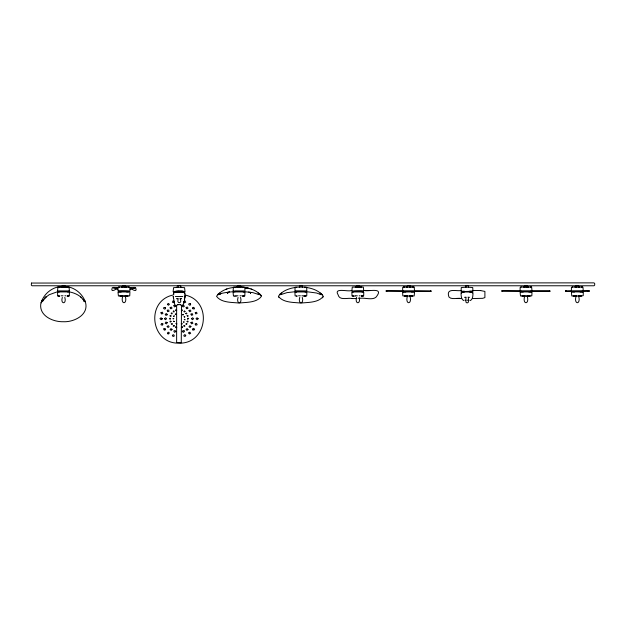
<?xml version="1.0" encoding="UTF-8"?>
<svg xmlns="http://www.w3.org/2000/svg" width="626" height="626" viewBox="0 0 626 626"><rect width="100%" height="100%" fill="white"/><g stroke="black" fill="none" stroke-linecap="round" stroke-linejoin="round"><path stroke-width="0.94" d="M468.412 300.832C469.265 303.555 465.071 303.555 465.916 300.832M233.678 292.045L233.717 291.145M353.682 291.959C347.344 291.153 362.204 290.613 363.111 291.145M242.724 287.647L242.943 287.123M304.58 287.647L304.799 287.123M361.507 287.647L361.609 287.201M184.623 293.414C184.607 289.744 172.948 293.391 173.488 292.287C174.263 290.816 185.742 289.447 184.537 293.203M182.299 305.605C185.147 302.89 184.647 297.006 185.038 293.031M121.217 291.935L118.322 291.904L118.65 291.121M184.889 296.896L184.975 296.301L184.819 297.287M184.498 292.694L184.38 291.567L181.712 291.309M184.975 296.301L184.662 298.258M184.498 293.492L184.38 292.389M174.364 301.497L173.692 302.734L172.377 302.217L173.026 300.871L174.38 301.583M118.541 291.153C120.067 290.714 136.624 291.239 126.695 291.935M167.447 333.267L168.277 332.171L169.403 332.899L168.582 333.994L167.447 333.196L167.784 333.885M184.052 301.529L183.825 302.718L184.005 301.834M184.936 311.458L184.474 311.998L183.833 311.631L184.294 311.012L184.944 311.482L184.748 311.075M61.716 286.395C51.778 286.927 42.732 294.627 40.721 304.377C39.477 316.169 53.445 322.054 63.336 321.725C73.641 322.288 88.618 315.207 85.629 302.882C82.937 293.844 74.4 286.896 64.947 286.395M296.466 287.326C289.83 288.062 282.263 290.644 278.421 296.27C283.124 302.827 293.524 302.272 300.856 303.062C308.18 302.272 318.579 302.82 323.298 296.27C319.44 290.644 311.889 288.07 305.245 287.326M170.608 318.681L170.045 319.252L169.411 318.657L170.045 318.188L170.616 318.775M173.731 318.689L172.878 318.783L173.339 318.36L173.738 318.783M165.491 329.331L164.364 330.137L163.542 329.041L163.918 328.423L165.342 328.65L165.162 329.988M182.698 314.784L183.105 314.377L183.512 314.784L182.808 314.948L182.8 314.463M192.62 308.125L193.755 307.296L194.576 308.399L194.209 309.009L192.769 308.751L192.957 307.444M198.152 318.681L197.041 319.698L196.048 318.657L197.041 317.734L198.16 318.775M472.364 292.71L472.653 291.583L472.012 291.262L461.385 291.583L461.558 293.015L461.417 292.217L462.755 291.99L472.012 292.029L472.552 292.718M472.247 292.686L472.317 291.34M472.434 292.78L472.317 292.162L469.649 292.021M42.012 300.284L41.042 302.882M173.379 311.059L173.269 311.834L174.083 311.912L174.216 311.208L173.371 311.075M167.439 304.259L168.582 303.438L169.411 304.439L168.277 305.261L167.447 304.166M43.515 299.251L42.278 301.732L46.324 296.607L45.033 297.788M235.29 295.824L234.891 296.075M404.858 295.769L404.451 295.949L407.808 295.941M188.708 332.993L189.842 332.171L190.672 333.267L189.545 333.994L188.716 332.899M175.366 296.474L182.792 296.474M244.977 290.933L244.797 287.271L242.88 287.013L233.482 287.123L233.068 290.933M306.842 290.933L306.654 287.271L300.887 287.005L295.112 287.271L294.924 290.933M123.173 295.941L119.824 295.949L120.231 295.769M522.319 295.769L521.912 295.949L525.261 295.941M573.596 295.769L573.197 295.949L576.546 295.941M411.086 295.785L409.795 295.965M579.825 295.785L578.541 295.965M227.481 292.248L227.551 293.422L227.363 292.506L227.481 293.101L227.175 292.78L228.232 292.843L229.28 292.068L233.921 291.638M126.452 295.785L125.169 295.965M181.869 324.111L182.041 323.603L181.282 323.705L182.056 323.83M528.54 295.785L527.256 295.965M322.468 297.812L323.149 296.873M234.993 287.365C228.154 287.71 220.508 290.66 216.518 296.286C221.213 302.851 231.706 302.225 238.991 303.039C246.284 302.225 256.777 302.851 261.465 296.286C257.529 290.558 249.805 287.905 243.005 287.365M173.77 291.567L173.738 293.234M173.77 292.389L173.684 293.68M44.775 298.031L49.172 294.736L56.856 291.959M130.216 289.298L135.177 287.827L133.659 287.858L134.207 287.874M219.491 293.062L217.48 294.635M281.395 293.038L279.376 294.627M117.219 288.14C115.52 289.861 110.207 292.749 112.179 287.905L113.228 287.397L119.214 287.53M464.5 297.334L466.049 297.17M219.976 293.79L218.615 294.729L220.72 293.735L220.235 293.907C222.621 292.678 229.492 292.295 229.374 291.849L229.085 291.395M281.833 293.79L280.471 294.721L286.966 292.639L295.785 291.638M363.393 295.996L362.775 296.082L363.69 295.675L363.761 292.232M67.084 296.075L69.259 295.879L69.439 292.232M242.567 296.09L244.797 295.879L244.977 292.232M461.714 291.34L461.777 292.686M402.275 290.816L386.039 290.933L402.275 291.278M414.913 291.278L431.15 291.16L414.913 290.816M520.855 290.816L501.802 290.933L520.855 291.278M549.479 291.278L550.293 291.16L549.479 290.816M571.624 291.278L565.45 291.16L571.624 290.816M582.297 290.816L589.199 290.933L582.297 291.278M233.42 291.184L244.484 291.27M306.427 291.239L295.582 291.145M464.969 300.167L466.221 300.284M469.062 300.206L467.818 300.284M176.868 286.911L176.634 287.514M68.586 291.34L69.118 291.2L57.889 291.207M176.618 298.641L178.12 298.399M226.925 288.954L225.485 289.548M565.45 290.933L566.53 290.816M57.882 291.943L59.36 291.959M121.514 286.99L121.945 286.927M234.899 291.959L233.717 291.974M406.149 286.99L406.587 286.927M523.602 286.99L525.214 286.958M574.887 286.99L575.317 286.927M68.539 291.442L69.079 291.207L59.227 291.153M403.387 291.747L402.995 291.912L405.851 291.935M306.427 291.99L295.472 291.935M520.449 291.912L530.918 291.959M571.867 291.841L582.211 291.959M403.488 291.779L403.293 291.951M68.782 291.974L67.608 291.959M295.355 291.168L295.785 291.34M520.503 291.113L530.918 291.129M244.445 292.021L243.146 291.959M363.401 291.207L353.549 291.153M363.401 291.974L352.211 291.943M173.144 295.01C145.216 300.84 150.655 344.144 179.059 343.134C207.464 344.136 212.895 300.84 184.975 295.01M571.867 291.098L582.211 291.129M128.033 287.029L129.832 287.42L129.918 290.879M403.488 291.004L402.956 291.145L414.185 291.129M119.12 287.005L118.071 287.42L118.001 290.879M403.754 287.005L402.706 287.42L402.635 290.879M521.215 287.005L520.159 287.42L520.089 290.879M572.493 287.005L571.452 287.42L571.374 290.879M69.071 295.996L68.516 296.082M244.609 295.996L243.991 296.082M296.779 296.067L296.505 296.082M353.698 296.067L353.424 296.082M181.172 298.892L180.038 299.009M306.216 296.059L306.771 295.675L306.842 292.232M521.051 291.16L531.349 291.121M128.698 287.53L134.676 287.397L135.732 287.905C137.704 292.811 132.383 289.807 130.693 288.14M470.228 300.597C472.959 299.619 472.99 295.065 472.966 292.632M174.208 291.434L179.083 291.293M174.208 292.248L183.958 292.248M180.241 305.003C183.387 304.447 174.818 304.424 177.925 305.003M118.666 287.029L129.292 287.029M520.754 287.029L531.63 287.091L532.006 290.879M572.039 287.029L582.908 287.091L583.291 290.879M403.293 287.029L414.177 287.091L414.545 290.879M462.137 291.254L464.39 291.192M502.608 290.816L501.974 290.847M588.127 291.278L589.199 291.16M386.758 290.816L386.195 290.847M430.422 291.278L430.978 291.246M530.41 287.013L531.38 287.029M581.687 287.013L582.329 287.013M412.957 287.013L413.927 287.029M61.168 295.785L62.991 295.808M59.094 296.082L59.587 296.059M236.706 295.785L238.068 295.808M298.563 295.785L300.394 295.808M355.49 295.785L357.313 295.808M531.349 291.951L531.145 291.004L531.638 291.129M582.54 291.035L582.423 291.004M582.634 291.951L582.423 291.779M360.122 295.785L359.199 295.801M65.808 295.785L64.877 295.801M241.346 295.785L239.985 295.808M303.203 295.785L301.842 295.808M575.787 286.919L575.317 286.943L576.499 286.958M58.179 291.145L58.601 291.137M58.179 291.974L58.601 291.966M352.931 291.137L352.321 291.153L352.712 291.34M413.896 291.121L403.715 291.129M413.896 291.951L403.715 291.959M464.39 292.021L461.714 292.162L461.675 293.078M128.205 287.013L128.792 287.005M404.263 287.029L403.653 287.029L404.208 287.013M412.839 287.013L413.426 287.005M530.285 287.013L530.879 287.005M581.577 287.013L582.164 287.005M128.831 291.959L119.073 291.959M296.012 291.137L306.192 291.145M296.012 291.966L296.763 291.959M125.763 286.943L124.809 286.951L125.967 286.943M579.136 286.943L578.181 286.951L579.34 286.943M411.337 291.935L414.185 291.888M528.782 291.935L531.576 291.927L531.145 291.779M580.075 291.935L582.962 291.904L582.79 291.098L582.54 291.747M351.202 290.464C349.042 292.17 333.275 287.185 338.071 294.729C339.48 301.02 347.962 297.428 352.211 298.555M461.385 290.464C456.769 291.669 445.571 287.248 448.936 296.974C451.698 300.128 457.77 297.53 461.425 298.555L456.542 298.524M472.653 298.555L482.701 298.32L484.9 297.6L484.9 291.411L480.455 290.558M60.965 287.013L69.016 287.123L69.439 290.933M236.503 287.013L241.55 287.013M355.286 287.013L363.346 287.123L363.761 290.933M121.78 286.935L123.244 286.935M124.668 286.935L126.131 286.935M406.415 286.935L407.878 286.935M409.42 286.919L411.039 286.99M524.838 286.919L524.032 286.943M528.219 286.935L526.756 286.935L528.054 286.943M576.116 286.919L575.521 286.943M578.041 286.935L579.512 286.935M67.342 287.013L57.944 287.123L57.529 290.933M361.671 287.013L352.274 287.123L351.851 290.933M113.228 287.858L114.245 287.858M430.938 290.847L430.422 290.816M531.239 290.816L549.565 290.816M589.199 290.933L588.127 290.816M119.073 291.129L128.831 291.129M234.773 291.153L244.023 291.16M386.195 291.246L386.758 291.278M501.974 291.246L502.608 291.278M572.336 291.16L582.681 291.067M531.239 291.278L549.565 291.278M59.227 291.927L68.484 291.927M234.773 291.927L244.023 291.927M521.051 291.927L523.305 291.935M572.336 291.927L574.59 291.935M124.738 295.941L128.087 295.949L127.688 295.769M409.373 295.941L412.722 295.949L412.323 295.769M526.826 295.941L530.183 295.949L529.776 295.769M578.119 295.941L581.46 295.949L581.061 295.769M57.529 292.232L57.717 295.879L59.767 296.075M233.443 295.996L233.068 292.232M233.991 296.082L236.503 296.09M294.924 292.232L295.112 295.879L297.342 296.09M303.407 296.09L305.918 296.082M351.851 292.232L352.039 295.879L355.286 296.09M361.343 296.09L362.837 296.082M352.164 298.555L356.898 298.555M358.768 298.555C364.113 296.787 374.121 301.755 377.275 295.472C383.01 287.193 367.587 291.857 364.434 290.464L370.169 290.487M472.708 290.464L480.713 290.566M120.419 296.067L121.499 296.075M361.93 291.959L363.111 291.974M305.003 291.959L306.192 291.974M406.587 286.943L407.385 286.951M121.945 286.943L122.751 286.951M527.585 286.919L528.493 286.99M469.649 291.192L471.894 291.254M467.818 300.104L468.749 300.136M576.116 295.965L574.832 295.785M524.838 295.965L523.547 295.785M407.385 295.965L406.094 295.785M122.751 295.965L121.46 295.785M243.35 296.082L242.911 296.059L243.404 296.082M67.811 296.082L67.279 295.949M67.538 296.067L67.866 296.082M467.974 297.17L469.523 297.334M362.196 296.082L361.538 295.824M305.269 296.082L304.612 295.824M566.53 291.278L565.45 291.16M579.34 286.927L579.778 286.99M125.967 286.927L126.397 286.99M178.12 299.009L176.994 298.892M352.845 296.082L352.219 295.996M244.062 291.638L252.888 292.639L259.375 294.729L258.014 293.79M58.453 296.082L57.897 295.996M306.724 291.7L316.553 293.015L321.232 294.721L319.87 293.79M180.038 298.399L181.399 298.579M243.076 296.067L242.755 295.824M173.214 296.528L174.771 304.799L175.859 305.605M175.726 305.59L176.329 305.652M463.803 300.597C461.072 299.619 461.041 295.073 461.057 292.632M247.293 288.281L245.548 288.077L249.711 288.625L248.17 288.383M190.335 303.547L188.833 303.798L188.716 304.533L189.842 305.261L190.531 304.932L190.327 303.532L190.68 304.259M118.322 291.145L118.494 291.841M165.162 307.444L163.644 307.64L163.542 308.399L164.669 309.127L165.342 308.782L165.154 307.429L165.499 308.125M192.957 329.988L194.475 329.792L194.576 329.041L193.442 328.314L192.769 328.681L192.957 330.004L192.62 329.307M531.396 291.067L531.106 291.693M69.815 291.959C75.605 293.203 81.748 296.106 84.385 301.732L83.156 299.251M113.697 287.874L117.68 289.298M352.461 292.045L352.751 291.442M251.049 288.985L252.497 289.541M173.731 293.985L173.731 294.713M181.266 286.911L181.485 287.514M187.69 319.057L188.708 318.657L188.074 318.188L187.698 319.064L187.518 318.681M59.587 287.146L59.791 287.647M322.327 294.627L320.316 293.038M260.51 294.635L258.499 293.062L261.316 295.691L260.94 295.206M81.623 297.788L80.59 296.834M248.71 291.943L250.658 292.811L250.439 293.406L250.517 292.256M278.57 296.873L279 297.483M235.22 287.201L235.329 287.647M84.659 300.284L85.081 301.419M295.675 291.38L295.832 292.131M173.199 296.434L173.269 296.896M173.496 298.258L173.386 297.6M233.482 291.239L233.561 292.021M583.291 292.178L583.213 295.621L581.194 296.082L571.796 295.965L571.374 292.178M578.596 287.412L578.596 285.456L576.108 285.456L576.108 287.412M578.596 296.035C581.288 304.917 573.424 304.925 576.108 296.035M532.006 292.178L531.818 295.824L529.901 296.082L520.503 295.965L520.089 292.178M527.194 287.412L527.194 285.456L524.698 285.456L524.698 287.412M527.194 296.035C529.886 304.925 522.014 304.917 524.698 296.035M472.966 291.34L472.732 287.545L467.012 287.115L461.292 287.545L461.057 291.34M468.412 287.412L468.412 285.456L465.916 285.456L465.916 287.412M468.412 297.405L468.412 299.69M465.916 297.405L465.916 299.69M414.545 292.178L414.177 295.941L404.732 296.082L402.815 295.824L402.635 292.178M409.928 287.412L409.928 285.456L407.432 285.456L407.432 287.412M409.928 296.035C412.612 304.925 404.748 304.917 407.432 296.035M359.089 287.412L359.089 285.456L356.585 285.456L356.585 287.412M359.089 297.405C361.272 304.518 354.402 304.526 356.585 297.405M302.256 287.412L302.256 285.456L299.752 285.456L299.752 287.412M302.256 297.405C304.447 304.526 297.569 304.518 299.752 297.405M240.548 287.412L240.548 285.456L238.052 285.456L238.052 287.412M240.548 297.405C242.731 304.518 235.861 304.526 238.052 297.405M185.038 291.739L184.576 287.678L179.083 287.271L173.582 287.678L173.12 291.739M181.485 305.277L181.266 342.829L176.634 342.516L176.634 305.277M180.554 287.412L180.554 285.456L178.05 285.456L178.05 287.412M180.554 299.69C182.041 303.751 176.563 303.751 178.05 299.69M129.918 292.178L129.731 295.824L127.814 296.082L118.416 295.965L118.001 292.178M125.239 287.412L125.239 285.456L122.751 285.456L122.751 287.412M125.239 296.035C127.923 304.925 120.059 304.917 122.751 296.035M64.807 287.412L64.807 285.456L62.303 285.456L62.303 287.412M64.807 297.405C66.99 304.526 60.119 304.518 62.303 297.405M176.062 323.603L176.814 323.908L176.062 323.603M173.574 321.232L174.325 321.467L173.574 321.232M174.325 315.981L173.566 316.2L174.325 315.981M171.031 321.334L170.687 322.038L169.912 321.764L170.311 321.036L171.031 321.334M184.138 316.779L184.623 317.265L184.92 316.85L184.138 316.779M187.135 315.676L187.808 316.396L188.215 315.762L187.135 315.676M162.932 323.986L162.322 325.262L160.937 324.714L161.657 323.407L162.932 323.986M167.205 322.586L166.602 323.853L165.209 323.306L165.929 321.999L167.205 322.586M191 314.095L191.439 315.316L192.777 314.878L192.331 313.681L191 314.095M195.273 312.695L195.711 313.916L197.041 313.493L196.603 312.272L195.273 312.695M182.471 326.952L182.111 327.703L181.352 327.39L181.736 326.702L182.471 327.022M175.703 310.042L175.953 310.684L176.696 310.465L176.454 309.807L175.703 310.042M173.903 305.644L174.341 306.873L175.679 306.435L175.225 305.23L173.903 305.644M184.318 330.998L183.676 332.343L182.33 331.717L183.011 330.481L184.318 330.998M185.742 335.215L185.1 336.561L183.747 335.849L184.427 334.699L185.742 335.215M184.083 321.96L183.293 322.054L184.083 322.022M171.274 313.141L171.422 313.884L172.228 313.736L172.127 313.047L171.274 313.141M186.9 323.853L186.446 324.471L185.805 324.096L186.274 323.485L186.9 323.853M167.283 310.246L167.549 311.638L168.981 311.388L168.793 310.081L167.283 310.246M190.946 326.412L190.124 327.5L188.989 326.772L189.811 325.676L190.946 326.412M172.064 329.307L171.242 330.403L170.108 329.675L170.937 328.58L172.064 329.378M186.172 307.382L186.423 308.696L187.87 308.516L187.675 307.139L186.172 307.382M174.286 325.802L173.825 326.42L173.191 326.044L173.652 325.434L174.286 325.802M184.404 299.674L184.568 298.759L184.404 299.674M160.937 312.789L162.322 312.178L162.932 313.446L161.657 314.025L160.937 312.789M167.212 314.753L166.602 313.579L165.201 314.213L165.929 315.434L167.212 314.753M170.108 307.82L171.242 307.03L172.08 308.031L170.937 308.853L170.108 307.82M172.322 324.002L171.845 323.485L171.211 323.853L171.68 324.471L172.322 324.002M175.288 314.111L176.078 314.236L175.288 314.111M188.019 329.581L186.884 330.403L186.055 329.307L187.182 328.58L188.011 329.612M164.474 318.751L165.577 317.734L166.579 318.657L165.577 319.698L164.474 318.751M167.173 326.475L168.3 325.676L169.122 326.772L167.995 327.5L167.173 326.475M175.796 331.623L175.116 330.481L173.801 330.998L174.451 332.336L175.796 331.623M181.352 310.113L182.111 309.729L182.471 310.48L181.736 310.731L181.352 310.113M182.33 305.778L183.011 306.951L184.318 306.435L183.676 305.097L182.33 305.778M185.805 313.407L186.446 312.969L186.916 313.485L186.274 313.947L185.805 313.407M188.989 310.723L190.124 309.933L190.946 311.02L189.811 311.756L188.989 310.723M191.548 318.751L192.542 317.734L193.653 318.657L192.542 319.698L191.548 318.751M190.914 322.648L192.19 321.999L192.91 323.306L191.525 323.853L190.914 322.648M31.472 283.054L31.3 285.041L31.996 285.769L594.004 285.769L594.7 285.041L594.7 283.586L594.004 282.866L31.472 283.054M171.039 316.013L170.687 315.394L169.912 315.668L170.311 316.396L171.039 316.013M172.377 335.286L173.692 334.699L174.364 335.935L173.026 336.561L172.377 335.286M183.754 301.568L185.1 300.871L185.742 302.217L184.427 302.734L183.754 301.568M175.648 327.022L176.391 326.702L176.767 327.39L176 327.703L175.648 327.022M184.294 319.651L184.764 319.323L185.139 319.808L184.294 319.651M183.833 325.88L184.294 326.42L184.936 326.044L184.474 325.434L183.825 325.896M187.088 321.396L187.808 321.036L188.215 321.764L187.432 322.038L187.088 321.396M195.187 324.057L196.462 323.407L197.174 324.714L195.797 325.262L195.187 324.057M162.064 318.681L161.078 319.698L159.959 318.657L161.078 317.734L162.064 318.681L161.758 319.346L162.079 318.657M128.956 296.043L128.956 296.043M531.051 296.043L531.051 296.043M582.329 296.043L582.329 296.043M362.133 296.082L361.679 296.028L362.133 296.082M305.214 296.082L304.752 296.028L305.214 296.082M247.035 287.913L245.674 287.655L248.209 288.148L247.035 287.913"/></g></svg>
